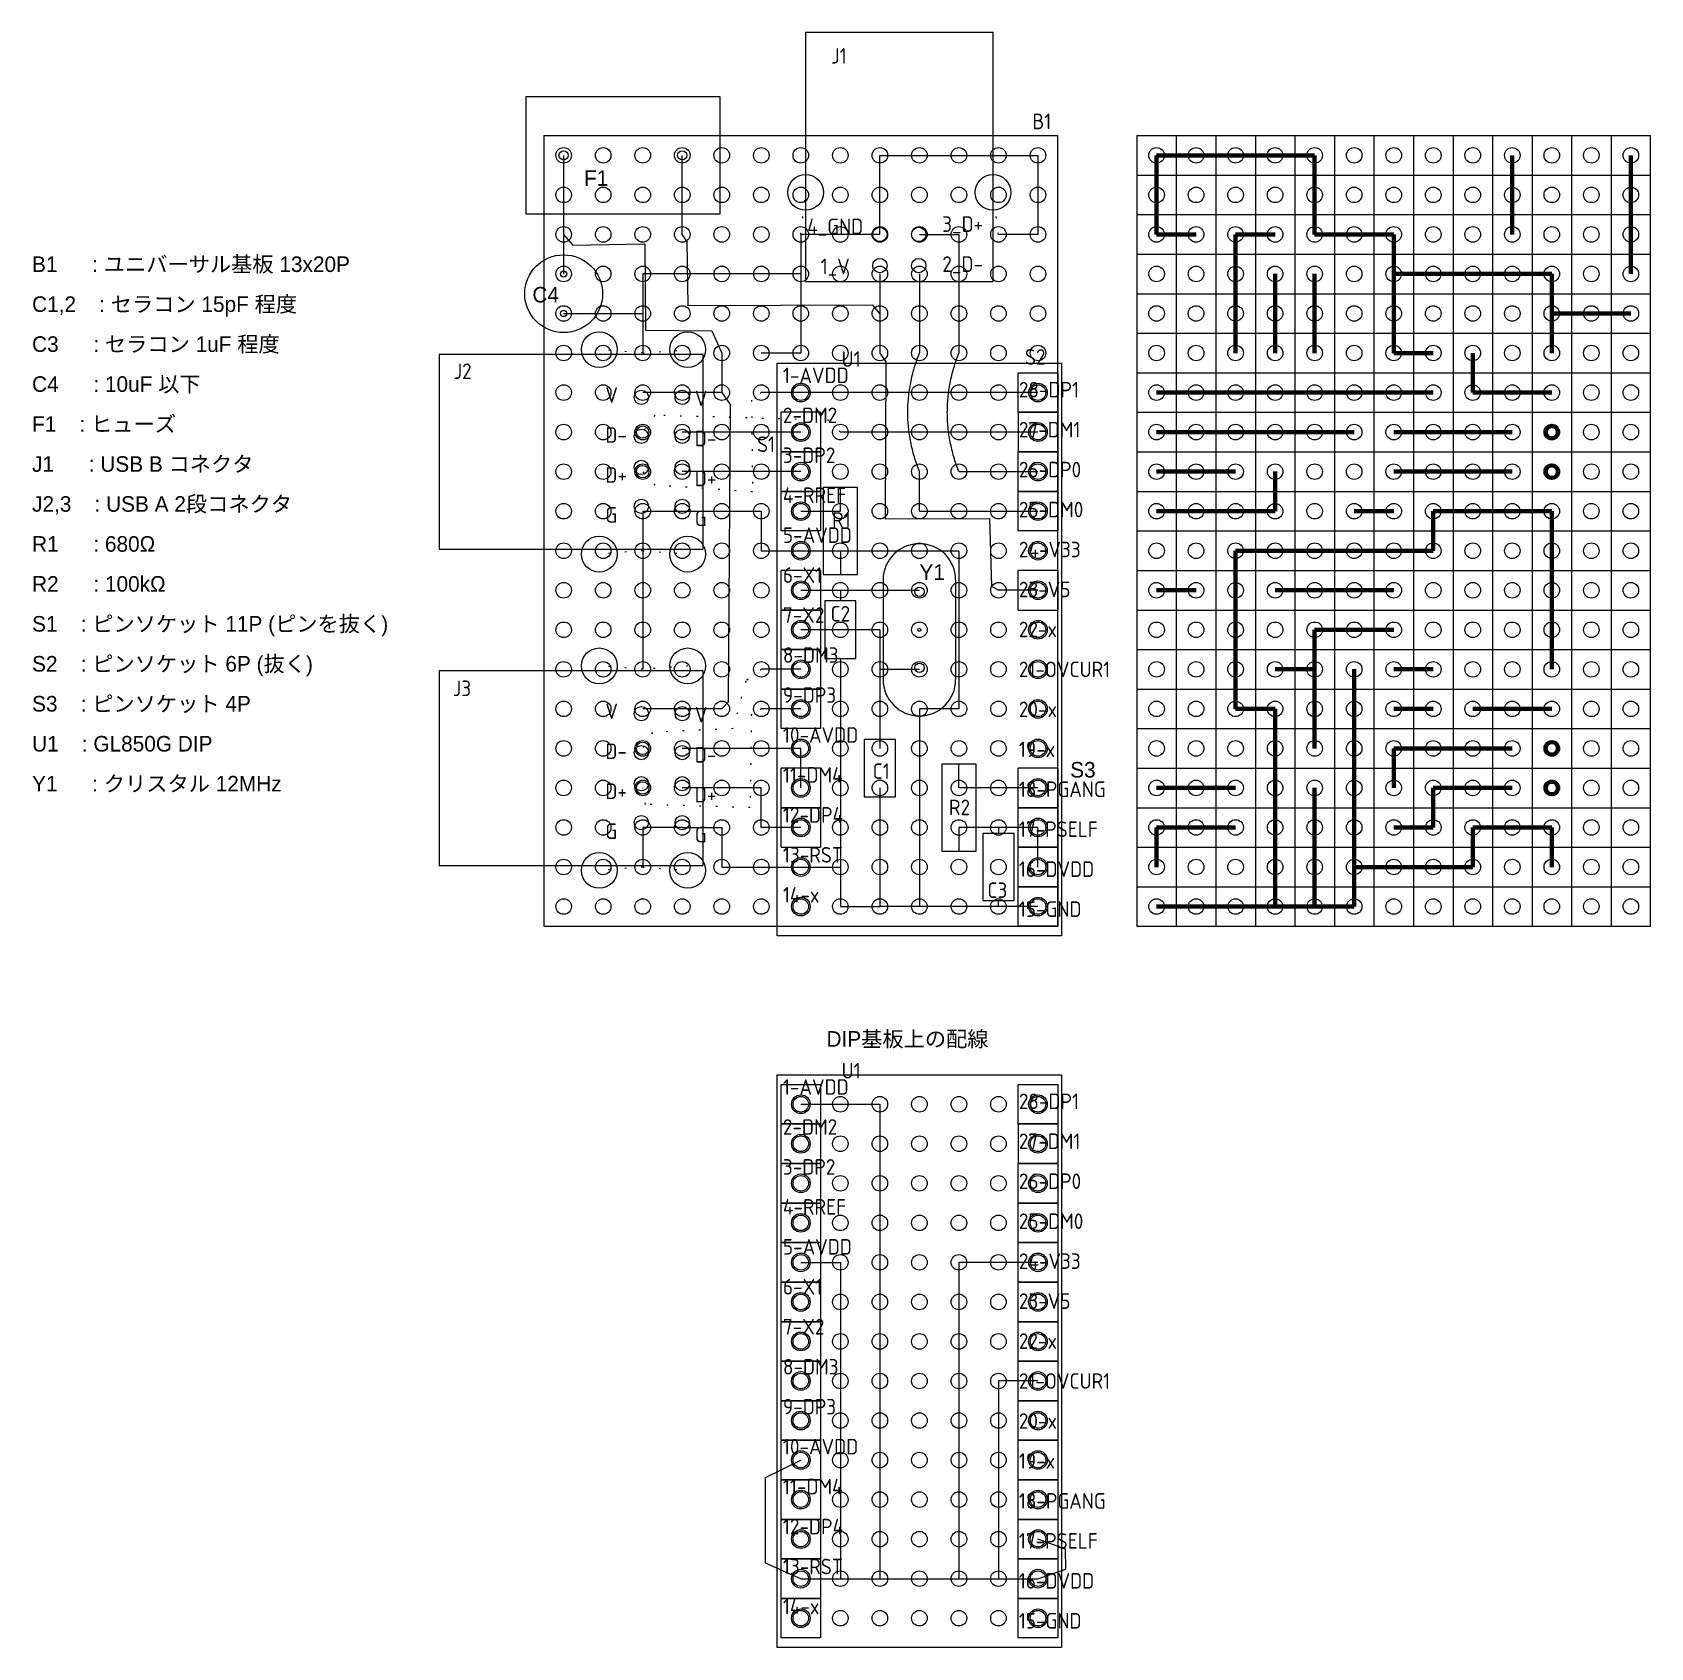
# Model space of a CAD drawing. Extents: x 13 to 117, y -7 to 97.
import ezdxf

# ---------------------------------------------------------------- set-up
doc = ezdxf.new("R2010")
doc.units = 0
doc.linetypes.add('DOTTINY', pattern=[0.9525, 0, -0.9525])
doc.layers.get('0').update_dxf_attribs({"linetype": 'CONTINUOUS', "lineweight": 9})
for name, color, linetype, lineweight in [('0_GND', 7, 'CONTINUOUS', 15), ('5V line', 1, 'CONTINUOUS', 15), ('condenser', 5, 'CONTINUOUS', 15)]:
    doc.layers.add(name, color=color, linetype=linetype, lineweight=lineweight)
for name, color, linetype, lineweight, true_color in [('0_wire', 92, 'CONTINUOUS', 15, 0x00d000), ('3.3V line', 40, 'CONTINUOUS', 15, 0xffaa00), ('crystal', 96, 'CONTINUOUS', 15, 0x008000), ('fuse', 96, 'CONTINUOUS', 15, 0x006c00), ('micon', 216, 'CONTINUOUS', 15, 0x800080), ('resister', 134, 'CONTINUOUS', 18, 0x00a8a8), ('socket_header', 56, 'CONTINUOUS', 15, 0x808000), ('terminal', 16, 'CONTINUOUS', 15, 0x800000), ('universal_board', 253, 'CONTINUOUS', 15, 0xa0a0a4)]:
    doc.layers.add(name, color=color, linetype=linetype, lineweight=lineweight, true_color=true_color)
doc.styles.add('azomix', font='azomix')
doc.styles.add('iso', font='iso')
doc.styles.add('kst32b', font='kst32b')
doc.styles.add('unicode', font='unicode')

msp = doc.modelspace()

# ---------------------------------------------------------------- linework, layer by layer
at = {"layer": '0_GND'}
for p, q in [((67.94, 84.26), (67.94, 89.34)), ((67.94, 89.34), (78.1, 89.34)), ((78.1, 89.34), (78.1, 84.26)), ((67.94, 84.26), (62.86, 84.26)), ((62.86, 84.26), (62.86, 81.72)), ((78.1, 84.26), (75.56, 84.26)), ((60.32, 81.72), (52.7, 81.72)), ((52.7, 81.72), (52.7, 76.64)), ((62.86, 81.72), (60.32, 81.72)), ((62.86, 81.72), (62.86, 76.64)), ((47.62, 79.18), (52.7, 79.18)), ((62.86, 76.64), (60.32, 76.64)), ((52.7, 66.48), (52.7, 63.94)), ((52.7, 66.48), (55.24, 66.48)), ((55.24, 66.48), (60.32, 66.48)), ((60.32, 66.48), (60.32, 63.94)), ((52.7, 63.94), (52.7, 56.32)), ((60.32, 63.94), (65.4, 63.94)), ((65.4, 63.94), (73.02, 63.94)), ((73.02, 63.94), (73.02, 53.78)), ((65.4, 56.32), (65.4, 43.62)), ((73.02, 53.78), (70.48, 53.78)), ((70.48, 53.78), (70.48, 41.08)), ((67.94, 48.7), (67.94, 41.08)), ((55.24, 46.16), (52.7, 46.16)), ((52.7, 46.16), (52.7, 43.62)), ((55.24, 46.16), (57.78, 46.16)), ((57.78, 46.16), (57.78, 43.62)), ((57.78, 43.62), (65.4, 43.62)), ((65.4, 43.62), (65.4, 41.08)), ((65.4, 41.08), (67.94, 41.08)), ((75.56, 41.08), (67.94, 41.08)), ((78.1, 41.08), (75.56, 41.08))]:
    msp.add_line(p, q, dxfattribs=at)
at = {"layer": '0_GND', "lineweight": 200}
for p, q in [((95.88, 89.34), (85.72, 89.34)), ((85.72, 89.34), (85.72, 84.26)), ((95.88, 84.26), (95.88, 89.34)), ((85.72, 84.26), (88.26, 84.26)), ((95.88, 84.26), (100.96, 84.26)), ((100.96, 84.26), (100.96, 81.72)), ((100.96, 81.72), (103.5, 81.72)), ((100.96, 81.72), (100.96, 76.64)), ((103.5, 81.72), (111.12, 81.72)), ((111.12, 81.72), (111.12, 76.64)), ((116.2, 79.18), (111.12, 79.18)), ((100.96, 76.64), (103.5, 76.64)), ((108.58, 66.48), (103.5, 66.48)), ((103.5, 66.48), (103.5, 63.94)), ((111.12, 66.48), (108.58, 66.48)), ((111.12, 66.48), (111.12, 63.94)), ((98.42, 63.94), (90.8, 63.94)), ((90.8, 63.94), (90.8, 53.78)), ((103.5, 63.94), (98.42, 63.94)), ((111.12, 63.94), (111.12, 56.32)), ((98.42, 56.32), (98.42, 43.62)), ((90.8, 53.78), (93.34, 53.78)), ((93.34, 53.78), (93.34, 41.08)), ((95.88, 46.16), (95.88, 41.08)), ((108.58, 46.16), (106.04, 46.16)), ((106.04, 46.16), (106.04, 43.62)), ((108.58, 46.16), (111.12, 46.16)), ((111.12, 46.16), (111.12, 43.62)), ((98.42, 43.62), (98.42, 41.08)), ((106.04, 43.62), (98.42, 43.62)), ((85.72, 41.08), (88.26, 41.08)), ((88.26, 41.08), (95.88, 41.08)), ((98.42, 41.08), (95.88, 41.08))]:
    msp.add_line(p, q, dxfattribs=at)
at = {"layer": '0_GND', "linetype": 'CONTINUOUS', "lineweight": 200}
msp.add_line((95.88, 48.7), (95.88, 46.16), dxfattribs=at)
at = {"layer": '0_wire'}
for p, q in [((70.48, 84.26), (73.02, 84.26)), ((73.02, 84.26), (73.02, 76.64)), ((70.48, 81.72), (70.48, 76.64)), ((67.94, 74.1), (60.32, 74.1)), ((78.1, 74.1), (67.94, 74.1)), ((62.86, 71.56), (55.24, 71.56)), ((78.1, 71.56), (65.4, 71.56)), ((62.86, 69.02), (55.24, 69.02)), ((70.48, 66.48), (70.48, 69.02)), ((73.02, 69.02), (78.1, 69.02)), ((62.86, 66.48), (65.4, 66.48)), ((70.48, 66.48), (78.1, 66.48)), ((62.86, 61.4), (67.94, 61.4)), ((67.94, 61.4), (70.48, 61.4)), ((67.94, 58.86), (62.86, 58.86)), ((67.94, 58.86), (67.94, 56.32)), ((62.86, 56.32), (60.32, 56.32)), ((67.94, 56.32), (70.48, 56.32)), ((67.94, 56.32), (67.94, 51.24)), ((62.86, 53.78), (60.32, 53.78)), ((62.86, 51.24), (55.24, 51.24)), ((62.86, 48.7), (62.86, 51.24)), ((60.32, 48.7), (55.24, 48.7)), ((60.32, 46.16), (60.32, 48.7)), ((78.1, 48.7), (73.02, 48.7)), ((62.86, 46.16), (60.32, 46.16))]:
    msp.add_line(p, q, dxfattribs=at)
at = {"layer": '0_wire', "lineweight": 200}
for p, q in [((93.34, 84.26), (90.8, 84.26)), ((90.8, 84.26), (90.8, 76.64)), ((93.34, 81.72), (93.34, 76.64)), ((85.72, 74.1), (95.88, 74.1)), ((95.88, 74.1), (103.5, 74.1)), ((85.72, 71.56), (98.42, 71.56)), ((100.96, 71.56), (108.58, 71.56)), ((90.8, 69.02), (85.72, 69.02)), ((93.34, 66.48), (93.34, 69.02)), ((100.96, 69.02), (108.58, 69.02)), ((93.34, 66.48), (85.72, 66.48)), ((100.96, 66.48), (98.42, 66.48)), ((95.88, 61.4), (93.34, 61.4)), ((100.96, 61.4), (95.88, 61.4)), ((95.88, 58.86), (95.88, 56.32)), ((95.88, 58.86), (100.96, 58.86)), ((95.88, 56.32), (93.34, 56.32)), ((95.88, 56.32), (95.88, 51.24)), ((100.96, 56.32), (103.5, 56.32)), ((100.96, 53.78), (103.5, 53.78)), ((100.96, 48.7), (100.96, 51.24)), ((100.96, 51.24), (108.58, 51.24)), ((85.72, 48.7), (90.8, 48.7)), ((103.5, 46.16), (103.5, 48.7)), ((103.5, 48.7), (108.58, 48.7)), ((100.96, 46.16), (103.5, 46.16))]:
    msp.add_line(p, q, dxfattribs=at)
at = {"layer": '0_wire'}
for centre in [(52.7, 71.56), (52.7, 69.02), (52.7, 51.24), (52.7, 48.7)]:
    msp.add_circle(centre, 0.4, dxfattribs=at)
at = {"layer": '0_wire', "lineweight": 200}
for centre in [(111.12, 71.56), (111.12, 69.02), (111.12, 51.24), (111.12, 48.7)]:
    msp.add_circle(centre, 0.4, dxfattribs=at)
at = {"layer": '3.3V line'}
for p, q in [((78.1, 46.16), (73.02, 46.16)), ((78.1, 43.62), (78.1, 46.16)), ((62.86, -2.1), (78.1, -2.1))]:
    msp.add_line(p, q, dxfattribs=at)
at = {"layer": '3.3V line', "lineweight": 200}
for p, q in [((85.72, 43.62), (85.72, 46.16)), ((85.72, 46.16), (90.8, 46.16))]:
    msp.add_line(p, q, dxfattribs=at)
at = {"layer": '5V line'}
for p, q in [((47.62, 89.34), (47.62, 84.26)), ((55.24, 84.26), (55.24, 89.34)), ((47.62, 84.26), (47.62, 81.72)), ((67.94, 81.72), (67.94, 79.18)), ((67.94, 79.18), (67.94, 76.64)), ((57.78, 76.64), (57.78, 74.1)), ((55.24, 74.1), (52.7, 74.1)), ((57.78, 74.1), (55.24, 74.1)), ((78.1, 61.4), (75.56, 61.4)), ((57.78, 53.78), (52.7, 53.78))]:
    msp.add_line(p, q, dxfattribs=at)
at = {"layer": '5V line', "lineweight": 200}
for p, q in [((108.58, 84.26), (108.58, 89.34)), ((116.2, 89.34), (116.2, 84.26)), ((116.2, 84.26), (116.2, 81.72)), ((95.88, 81.72), (95.88, 79.18)), ((95.88, 79.18), (95.88, 76.64)), ((106.04, 76.64), (106.04, 74.1)), ((106.04, 74.1), (108.58, 74.1)), ((108.58, 74.1), (111.12, 74.1)), ((85.72, 61.4), (88.26, 61.4)), ((106.04, 53.78), (111.12, 53.78))]:
    msp.add_line(p, q, dxfattribs=at)
at = {"layer": 'condenser'}
for p, q in [((65.4, 61.4), (65.4, 60.71)), ((64.4, 60.71), (64.4, 57.01)), ((66.4, 60.71), (64.4, 60.71)), ((66.4, 57.01), (66.4, 60.71)), ((64.4, 57.01), (66.4, 57.01)), ((65.4, 57.01), (65.4, 56.32)), ((66.94, 51.82), (66.94, 48.12)), ((68.94, 51.82), (66.94, 51.82)), ((67.94, 51.82), (67.94, 51.24)), ((68.94, 48.12), (68.94, 51.82)), ((66.94, 48.12), (68.94, 48.12)), ((67.94, 48.7), (67.94, 48.12)), ((74.56, 45.77), (74.56, 41.47)), ((76.56, 45.77), (74.56, 45.77)), ((75.56, 46.16), (75.56, 45.77)), ((76.56, 41.47), (76.56, 45.77)), ((74.56, 41.47), (76.56, 41.47)), ((75.56, 41.08), (75.56, 41.47))]:
    msp.add_line(p, q, dxfattribs=at)
for centre, radius in [((47.62, 80.45), 2.5), ((47.62, 81.72), 0.2), ((47.62, 79.18), 0.2)]:
    msp.add_circle(centre, radius, dxfattribs=at)
at = {"layer": 'crystal'}
for p, q in [((68.15, 62.06), (68.15, 55.66)), ((72.8, 62.06), (72.8, 55.66))]:
    msp.add_line(p, q, dxfattribs=at)
for centre, radius in [((70.48, 61.3), 0.3), ((70.48, 58.86), 0.1), ((70.48, 56.42), 0.3)]:
    msp.add_circle(centre, radius, dxfattribs=at)
for centre, start, end in [((70.48, 62.06), 360, 180), ((70.48, 55.66), 180, 360)]:
    msp.add_arc(centre, 2.33, start, end, dxfattribs=at)
at = {"layer": 'fuse'}
for p, q in [((57.68, 93.09), (45.18, 93.09)), ((45.18, 93.09), (45.18, 85.59)), ((57.68, 85.59), (57.68, 93.09)), ((45.18, 85.59), (57.68, 85.59))]:
    msp.add_line(p, q, dxfattribs=at)
for centre in [(47.62, 89.34), (55.24, 89.34)]:
    msp.add_circle(centre, 0.3, dxfattribs=at)
at = {"layer": 'micon'}
for p, q in [((61.35, 39.19), (61.35, 75.99)), ((61.35, 75.99), (79.61, 75.99)), ((79.61, 75.99), (79.61, 39.19)), ((79.61, 39.19), (61.35, 39.19)), ((61.35, -6.53), (61.35, 30.27)), ((61.35, 30.27), (79.61, 30.27)), ((79.61, 30.27), (79.61, -6.53)), ((79.61, -6.53), (61.35, -6.53))]:
    msp.add_line(p, q, dxfattribs=at)
for centre in [(62.86, 74.1), (78.1, 74.1), (62.86, 71.56), (78.1, 71.56), (62.86, 69.02), (78.1, 69.02), (62.86, 66.48), (78.1, 66.48), (62.86, 63.94), (78.1, 63.94), (62.86, 61.4), (78.1, 61.4), (62.86, 58.86), (78.1, 58.86), (62.86, 56.32), (78.1, 56.32), (62.86, 53.78), (78.1, 53.78), (62.86, 51.24), (78.1, 51.24), (62.86, 48.7), (78.1, 48.7), (62.86, 46.16), (78.1, 46.16), (62.86, 43.62), (78.1, 43.62), (62.86, 41.08), (78.1, 41.08), (62.86, 28.38), (78.1, 28.38), (62.86, 25.84), (78.1, 25.84), (62.86, 23.3), (78.1, 23.3), (62.86, 20.76), (78.1, 20.76), (62.86, 18.22), (78.1, 18.22), (62.86, 15.68), (78.1, 15.68), (62.86, 13.14), (78.1, 13.14), (62.86, 10.6), (78.1, 10.6), (62.86, 8.06), (78.1, 8.06), (62.86, 5.52), (78.1, 5.52), (62.86, 2.98), (78.1, 2.98), (62.86, 0.44), (78.1, 0.44), (62.86, -2.1), (78.1, -2.1), (62.86, -4.64), (78.1, -4.64)]:
    msp.add_circle(centre, 0.6, dxfattribs=at)
at = {"layer": 'resister', "linetype": 'DOTTINY', "lineweight": 18}
for p, q in [((62.86, 84.26), (63.17, 86.96)), ((75.56, 84.26), (75.21, 86.96)), ((52.7, 76.64), (49.91, 76.86)), ((52.7, 76.64), (55.59, 76.86)), ((52.7, 63.94), (49.91, 63.72)), ((52.7, 63.94), (55.59, 63.72)), ((52.7, 56.32), (49.91, 56.54)), ((55.59, 56.54), (52.7, 56.32)), ((52.7, 43.62), (49.91, 43.4)), ((52.7, 43.62), (55.59, 43.4))]:
    msp.add_line(p, q, dxfattribs=at)
at = {"layer": 'resister'}
for p, q in [((64.3, 68.01), (64.3, 62.41)), ((66.5, 68.01), (64.3, 68.01)), ((65.4, 66.48), (65.4, 68.01)), ((66.5, 62.41), (66.5, 68.01)), ((65.4, 63.94), (65.4, 62.41)), ((64.3, 62.41), (66.5, 62.41)), ((71.92, 50.23), (71.92, 44.63)), ((74.12, 50.23), (71.92, 50.23)), ((73.02, 48.7), (73.02, 50.23)), ((74.12, 44.63), (74.12, 50.23)), ((73.02, 46.16), (73.02, 44.63)), ((71.92, 44.63), (74.12, 44.63)), ((62.86, 28.38), (67.94, 28.38)), ((67.94, 28.38), (67.94, -2.1)), ((62.86, 18.22), (65.4, 18.22)), ((65.4, 18.22), (65.4, -2.1)), ((78.1, 18.22), (73.02, 18.22)), ((73.02, 18.22), (73.02, -2.1)), ((78.1, 10.6), (75.56, 10.6)), ((75.56, 10.6), (75.56, -2.1))]:
    msp.add_line(p, q, dxfattribs=at)
for points in [[(47.62, 84.26), (48.21, 83.56), (52.84, 83.65), (52.88, 78.11), (57.14, 78.07), (57.78, 76.64)], [(67.94, 79.18), (67.48, 79.72), (55.62, 79.67), (55.56, 83.81), (55.24, 84.26)], [(67.94, 76.64), (68.32, 76.08), (68.29, 65.98), (74.98, 66.02), (75.12, 61.66), (75.56, 61.4)], [(57.78, 74.1), (58.31, 73.33), (58.19, 54.2), (57.78, 53.78)], [(62.86, -2.1), (60.58, -1.1), (60.58, 4.4), (62.86, 5.52)], [(78.1, -2.1), (79.9, -1.49), (79.87, -0.21), (78.1, 0.44)]]:
    msp.add_lwpolyline(points, dxfattribs=at)
at = {"layer": 'resister', "linetype": 'DOTTINY'}
for points in [[(60.32, 74.1), (59.7, 73.62), (59.75, 67.72), (53.51, 68.16), (52.7, 69.02)], [(65.4, 71.56), (64.67, 72.32), (53.48, 72.64), (52.7, 71.56)], [(60.32, 56.32), (59.32, 55.57), (58.51, 52.51), (53.32, 52.27), (52.7, 51.24)], [(60.32, 53.78), (59.68, 53.44), (59.6, 47.44), (52.87, 47.64), (52.7, 48.7)]]:
    msp.add_lwpolyline(points, dxfattribs=at)
at = {"layer": 'resister'}
for points in [[(70.48, 69.02), (68.99, 72.82), (70.48, 76.64)], [(73.02, 69.02), (71.53, 72.82), (73.02, 76.64)]]:
    msp.add_open_spline(points, degree=2, dxfattribs=at)
at = {"layer": 'socket_header'}
for p, q in [((76.83, 72.83), (76.83, 75.37)), ((76.83, 75.37), (79.37, 75.37)), ((79.37, 75.37), (79.37, 72.83)), ((64.13, 72.83), (61.59, 72.83)), ((61.59, 70.29), (61.59, 72.83)), ((64.13, 72.83), (64.13, 70.29)), ((79.37, 72.83), (76.83, 72.83)), ((76.83, 72.83), (79.37, 72.83)), ((76.83, 72.83), (76.83, 70.29)), ((79.37, 72.83), (79.37, 70.29)), ((64.13, 70.29), (61.59, 70.29)), ((61.59, 70.29), (64.13, 70.29)), ((61.59, 67.75), (61.59, 70.29)), ((64.13, 70.29), (64.13, 67.75)), ((79.37, 70.29), (76.83, 70.29)), ((76.83, 70.29), (79.37, 70.29)), ((76.83, 67.75), (76.83, 70.29)), ((79.37, 70.29), (79.37, 67.75)), ((64.13, 67.75), (61.59, 67.75)), ((61.59, 67.75), (64.13, 67.75)), ((61.59, 65.21), (61.59, 67.75)), ((64.13, 67.75), (64.13, 65.21)), ((79.37, 67.75), (76.83, 67.75)), ((76.83, 67.75), (79.37, 67.75)), ((76.83, 65.21), (76.83, 67.75)), ((79.37, 67.75), (79.37, 65.21)), ((64.13, 65.21), (61.59, 65.21)), ((79.37, 65.21), (76.83, 65.21)), ((64.13, 62.67), (61.59, 62.67)), ((61.59, 60.13), (61.59, 62.67)), ((64.13, 62.67), (64.13, 60.13)), ((79.37, 62.67), (76.83, 62.67)), ((76.83, 60.13), (76.83, 62.67)), ((79.37, 62.67), (79.37, 60.13)), ((64.13, 60.13), (61.59, 60.13)), ((61.59, 60.13), (64.13, 60.13)), ((61.59, 57.59), (61.59, 60.13)), ((64.13, 60.13), (64.13, 57.59)), ((76.83, 60.13), (79.37, 60.13)), ((64.13, 57.59), (61.59, 57.59)), ((61.59, 57.59), (64.13, 57.59)), ((61.59, 55.05), (61.59, 57.59)), ((64.13, 57.59), (64.13, 55.05)), ((64.13, 55.05), (61.59, 55.05)), ((61.59, 55.05), (64.13, 55.05)), ((61.59, 52.51), (61.59, 55.05)), ((64.13, 55.05), (64.13, 52.51)), ((64.13, 52.51), (61.59, 52.51)), ((64.13, 49.97), (61.59, 49.97)), ((61.59, 47.43), (61.59, 49.97)), ((64.13, 49.97), (64.13, 47.43)), ((79.37, 49.97), (76.83, 49.97)), ((76.83, 47.43), (76.83, 49.97)), ((79.37, 49.97), (79.37, 47.43)), ((64.13, 47.43), (61.59, 47.43)), ((61.59, 47.43), (64.13, 47.43)), ((61.59, 44.89), (61.59, 47.43)), ((64.13, 47.43), (64.13, 44.89)), ((79.37, 47.43), (76.83, 47.43)), ((76.83, 47.43), (79.37, 47.43)), ((76.83, 44.89), (76.83, 47.43)), ((79.37, 47.43), (79.37, 44.89)), ((61.59, 44.89), (64.13, 44.89)), ((79.37, 44.89), (76.83, 44.89)), ((76.83, 44.89), (79.37, 44.89)), ((76.83, 42.35), (76.83, 44.89)), ((79.37, 44.89), (79.37, 42.35)), ((79.37, 42.35), (76.83, 42.35)), ((76.83, 42.35), (79.37, 42.35)), ((76.83, 39.81), (76.83, 42.35)), ((79.37, 42.35), (79.37, 39.81)), ((79.37, 39.81), (76.83, 39.81)), ((61.59, 29.65), (64.13, 29.65)), ((61.59, 27.11), (61.59, 29.65)), ((64.13, 29.65), (64.13, 27.11)), ((76.83, 27.11), (76.83, 29.65)), ((76.83, 29.65), (79.37, 29.65)), ((79.37, 29.65), (79.37, 27.11)), ((64.13, 27.11), (61.59, 27.11)), ((61.59, 27.11), (64.13, 27.11)), ((61.59, 24.57), (61.59, 27.11)), ((64.13, 27.11), (64.13, 24.57)), ((79.37, 27.11), (76.83, 27.11)), ((76.83, 27.11), (79.37, 27.11)), ((76.83, 27.11), (76.83, 24.57)), ((79.37, 27.11), (79.37, 24.57)), ((64.13, 24.57), (61.59, 24.57)), ((61.59, 24.57), (64.13, 24.57)), ((61.59, 22.03), (61.59, 24.57)), ((64.13, 24.57), (64.13, 22.03)), ((79.37, 24.57), (76.83, 24.57)), ((76.83, 24.57), (79.37, 24.57)), ((76.83, 22.03), (76.83, 24.57)), ((79.37, 24.57), (79.37, 22.03)), ((64.13, 22.03), (61.59, 22.03)), ((61.59, 22.03), (64.13, 22.03)), ((61.59, 19.49), (61.59, 22.03)), ((64.13, 22.03), (64.13, 19.49)), ((79.37, 22.03), (76.83, 22.03)), ((76.83, 22.03), (79.37, 22.03)), ((76.83, 19.49), (76.83, 22.03)), ((79.37, 22.03), (79.37, 19.49)), ((64.13, 19.49), (61.59, 19.49)), ((61.59, 19.49), (64.13, 19.49)), ((61.59, 16.95), (61.59, 19.49)), ((64.13, 19.49), (64.13, 16.95)), ((79.37, 19.49), (76.83, 19.49)), ((76.83, 19.49), (79.37, 19.49)), ((76.83, 16.95), (76.83, 19.49)), ((79.37, 19.49), (79.37, 16.95)), ((64.13, 16.95), (61.59, 16.95)), ((61.59, 16.95), (64.13, 16.95)), ((61.59, 14.41), (61.59, 16.95)), ((64.13, 16.95), (64.13, 14.41)), ((79.37, 16.95), (76.83, 16.95)), ((76.83, 16.95), (79.37, 16.95)), ((76.83, 14.41), (76.83, 16.95)), ((79.37, 16.95), (79.37, 14.41)), ((64.13, 14.41), (61.59, 14.41)), ((61.59, 14.41), (64.13, 14.41)), ((61.59, 11.87), (61.59, 14.41)), ((64.13, 14.41), (64.13, 11.87)), ((79.37, 14.41), (76.83, 14.41)), ((76.83, 14.41), (79.37, 14.41)), ((76.83, 11.87), (76.83, 14.41)), ((79.37, 14.41), (79.37, 11.87)), ((64.13, 11.87), (61.59, 11.87)), ((61.59, 11.87), (64.13, 11.87)), ((61.59, 9.33), (61.59, 11.87)), ((64.13, 11.87), (64.13, 9.33)), ((79.37, 11.87), (76.83, 11.87)), ((76.83, 11.87), (79.37, 11.87)), ((76.83, 9.33), (76.83, 11.87)), ((79.37, 11.87), (79.37, 9.33)), ((64.13, 9.33), (61.59, 9.33)), ((61.59, 9.33), (64.13, 9.33)), ((61.59, 6.79), (61.59, 9.33)), ((64.13, 9.33), (64.13, 6.79)), ((79.37, 9.33), (76.83, 9.33)), ((76.83, 9.33), (79.37, 9.33)), ((76.83, 6.79), (76.83, 9.33)), ((79.37, 9.33), (79.37, 6.79)), ((64.13, 6.79), (61.59, 6.79)), ((61.59, 6.79), (64.13, 6.79)), ((61.59, 4.25), (61.59, 6.79)), ((64.13, 6.79), (64.13, 4.25)), ((79.37, 6.79), (76.83, 6.79)), ((76.83, 6.79), (79.37, 6.79)), ((76.83, 4.25), (76.83, 6.79)), ((79.37, 6.79), (79.37, 4.25)), ((64.13, 4.25), (61.59, 4.25)), ((61.59, 4.25), (64.13, 4.25)), ((61.59, 1.71), (61.59, 4.25)), ((64.13, 4.25), (64.13, 1.71)), ((79.37, 4.25), (76.83, 4.25)), ((76.83, 4.25), (79.37, 4.25)), ((76.83, 1.71), (76.83, 4.25)), ((79.37, 4.25), (79.37, 1.71)), ((64.13, 1.71), (61.59, 1.71)), ((61.59, 1.71), (64.13, 1.71)), ((61.59, -0.83), (61.59, 1.71)), ((64.13, 1.71), (64.13, -0.83)), ((79.37, 1.71), (76.83, 1.71)), ((76.83, 1.71), (79.37, 1.71)), ((76.83, -0.83), (76.83, 1.71)), ((79.37, 1.71), (79.37, -0.83)), ((64.13, -0.83), (61.59, -0.83)), ((61.59, -0.83), (64.13, -0.83)), ((61.59, -3.37), (61.59, -0.83)), ((64.13, -0.83), (64.13, -3.37)), ((79.37, -0.83), (76.83, -0.83)), ((76.83, -0.83), (79.37, -0.83)), ((76.83, -3.37), (76.83, -0.83)), ((79.37, -0.83), (79.37, -3.37)), ((64.13, -3.37), (61.59, -3.37)), ((61.59, -3.37), (64.13, -3.37)), ((61.59, -5.91), (61.59, -3.37)), ((64.13, -3.37), (64.13, -5.91)), ((79.37, -3.37), (76.83, -3.37)), ((76.83, -3.37), (79.37, -3.37)), ((76.83, -5.91), (76.83, -3.37)), ((79.37, -3.37), (79.37, -5.91)), ((64.13, -5.91), (61.59, -5.91)), ((79.37, -5.91), (76.83, -5.91))]:
    msp.add_line(p, q, dxfattribs=at)
at = {"layer": 'terminal'}
for p, q in [((63.17, 97.24), (63.17, 81.24)), ((75.21, 97.24), (63.17, 97.24)), ((75.21, 81.24), (75.21, 97.24)), ((63.17, 81.24), (75.21, 81.24)), ((56.59, 76.54), (39.63, 76.54)), ((39.63, 76.54), (39.63, 64.04)), ((56.59, 64.04), (56.59, 76.54)), ((39.63, 64.04), (56.59, 64.04)), ((56.59, 56.22), (39.63, 56.22)), ((39.63, 56.22), (39.63, 43.72)), ((56.59, 43.72), (56.59, 56.22)), ((39.63, 43.72), (56.59, 43.72))]:
    msp.add_line(p, q, dxfattribs=at)
for centre, radius in [((63.17, 86.96), 1.15), ((75.21, 86.96), 1.15), ((67.94, 84.26), 0.46), ((70.44, 84.26), 0.46), ((67.94, 82.26), 0.46), ((70.44, 82.26), 0.46), ((49.91, 76.86), 1.15), ((55.59, 76.86), 1.15), ((52.61, 73.79), 0.46), ((55.24, 73.79), 0.46), ((52.61, 71.29), 0.46), ((55.24, 71.29), 0.46), ((52.61, 69.29), 0.46), ((55.24, 69.29), 0.46), ((52.61, 66.79), 0.46), ((55.24, 66.79), 0.46), ((49.91, 63.72), 1.15), ((55.59, 63.72), 1.15), ((49.91, 56.54), 1.15), ((55.59, 56.54), 1.15), ((52.61, 53.47), 0.46), ((55.24, 53.47), 0.46), ((52.61, 50.97), 0.46), ((55.24, 50.97), 0.46), ((52.61, 48.97), 0.46), ((55.24, 48.97), 0.46), ((52.61, 46.47), 0.46), ((55.24, 46.47), 0.46), ((49.91, 43.4), 1.15), ((55.59, 43.4), 1.15)]:
    msp.add_circle(centre, radius, dxfattribs=at)
at = {"layer": 'universal_board'}
for p, q in [((46.35, 90.61), (79.37, 90.61)), ((46.35, 90.61), (46.35, 39.81)), ((79.37, 39.81), (79.37, 90.61)), ((84.45, 90.61), (117.47, 90.61)), ((84.45, 90.61), (84.45, 39.81)), ((86.99, 90.61), (86.99, 39.81)), ((89.53, 90.61), (89.53, 39.81)), ((92.07, 90.61), (92.07, 39.81)), ((94.61, 90.61), (94.61, 39.81)), ((97.15, 90.61), (97.15, 39.81)), ((99.69, 90.61), (99.69, 39.81)), ((102.23, 90.61), (102.23, 39.81)), ((104.77, 90.61), (104.77, 39.81)), ((107.31, 90.61), (107.31, 39.81)), ((109.85, 90.61), (109.85, 39.81)), ((112.39, 90.61), (112.39, 39.81)), ((114.93, 90.61), (114.93, 39.81)), ((117.47, 39.81), (117.47, 90.61)), ((84.45, 88.07), (117.47, 88.07)), ((84.45, 85.53), (117.47, 85.53)), ((84.45, 82.99), (117.47, 82.99)), ((84.45, 80.45), (117.47, 80.45)), ((84.45, 77.91), (117.47, 77.91)), ((84.45, 75.37), (117.47, 75.37)), ((84.45, 72.83), (117.47, 72.83)), ((84.45, 70.29), (117.47, 70.29)), ((84.45, 67.75), (117.47, 67.75)), ((84.45, 65.21), (117.47, 65.21)), ((84.45, 62.67), (117.47, 62.67)), ((84.45, 60.13), (117.47, 60.13)), ((84.45, 57.59), (117.47, 57.59)), ((84.45, 55.05), (117.47, 55.05)), ((84.45, 52.51), (117.47, 52.51)), ((84.45, 49.97), (117.47, 49.97)), ((84.45, 47.43), (117.47, 47.43)), ((84.45, 44.89), (117.47, 44.89)), ((84.45, 42.35), (117.47, 42.35)), ((46.35, 39.81), (79.37, 39.81)), ((84.45, 39.81), (117.47, 39.81))]:
    msp.add_line(p, q, dxfattribs=at)
for centre in [(47.62, 89.34), (50.16, 89.34), (52.7, 89.34), (55.24, 89.34), (57.78, 89.34), (60.32, 89.34), (62.86, 89.34), (65.4, 89.34), (67.94, 89.34), (70.48, 89.34), (73.02, 89.34), (75.56, 89.34), (78.1, 89.34), (85.72, 89.34), (88.26, 89.34), (90.8, 89.34), (93.34, 89.34), (95.88, 89.34), (98.42, 89.34), (100.96, 89.34), (103.5, 89.34), (106.04, 89.34), (108.58, 89.34), (111.12, 89.34), (113.66, 89.34), (116.2, 89.34), (47.62, 86.8), (50.16, 86.8), (52.7, 86.8), (55.24, 86.8), (57.78, 86.8), (60.32, 86.8), (62.86, 86.8), (65.4, 86.8), (67.94, 86.8), (70.48, 86.8), (73.02, 86.8), (75.56, 86.8), (78.1, 86.8), (85.72, 86.8), (88.26, 86.8), (90.8, 86.8), (93.34, 86.8), (95.88, 86.8), (98.42, 86.8), (100.96, 86.8), (103.5, 86.8), (106.04, 86.8), (108.58, 86.8), (111.12, 86.8), (113.66, 86.8), (116.2, 86.8), (47.62, 84.26), (50.16, 84.26), (52.7, 84.26), (55.24, 84.26), (57.78, 84.26), (60.32, 84.26), (62.86, 84.26), (65.4, 84.26), (67.94, 84.26), (70.48, 84.26), (73.02, 84.26), (75.56, 84.26), (78.1, 84.26), (85.72, 84.26), (88.26, 84.26), (90.8, 84.26), (93.34, 84.26), (95.88, 84.26), (98.42, 84.26), (100.96, 84.26), (103.5, 84.26), (106.04, 84.26), (108.58, 84.26), (111.12, 84.26), (113.66, 84.26), (116.2, 84.26), (47.62, 81.72), (50.16, 81.72), (52.7, 81.72), (55.24, 81.72), (57.78, 81.72), (60.32, 81.72), (62.86, 81.72), (65.4, 81.72), (67.94, 81.72), (70.48, 81.72), (73.02, 81.72), (75.56, 81.72), (78.1, 81.72), (85.72, 81.72), (88.26, 81.72), (90.8, 81.72), (93.34, 81.72), (95.88, 81.72), (98.42, 81.72), (100.96, 81.72), (103.5, 81.72), (106.04, 81.72), (108.58, 81.72), (111.12, 81.72), (113.66, 81.72), (116.2, 81.72), (47.62, 79.18), (50.16, 79.18), (52.7, 79.18), (55.24, 79.18), (57.78, 79.18), (60.32, 79.18), (62.86, 79.18), (65.4, 79.18), (67.94, 79.18), (70.48, 79.18), (73.02, 79.18), (75.56, 79.18), (78.1, 79.18), (85.72, 79.18), (88.26, 79.18), (90.8, 79.18), (93.34, 79.18), (95.88, 79.18), (98.42, 79.18), (100.96, 79.18), (103.5, 79.18), (106.04, 79.18), (108.58, 79.18), (111.12, 79.18), (113.66, 79.18), (116.2, 79.18), (47.62, 76.64), (50.16, 76.64), (52.7, 76.64), (55.24, 76.64), (57.78, 76.64), (60.32, 76.64), (62.86, 76.64), (65.4, 76.64), (67.94, 76.64), (70.48, 76.64), (73.02, 76.64), (75.56, 76.64), (78.1, 76.64), (85.72, 76.64), (88.26, 76.64), (90.8, 76.64), (93.34, 76.64), (95.88, 76.64), (98.42, 76.64), (100.96, 76.64), (103.5, 76.64), (106.04, 76.64), (108.58, 76.64), (111.12, 76.64), (113.66, 76.64), (116.2, 76.64), (47.62, 74.1), (50.16, 74.1), (52.7, 74.1), (55.24, 74.1), (57.78, 74.1), (60.32, 74.1), (62.86, 74.1), (65.4, 74.1), (67.94, 74.1), (70.48, 74.1), (73.02, 74.1), (75.56, 74.1), (78.1, 74.1), (85.72, 74.1), (88.26, 74.1), (90.8, 74.1), (93.34, 74.1), (95.88, 74.1), (98.42, 74.1), (100.96, 74.1), (103.5, 74.1), (106.04, 74.1), (108.58, 74.1), (111.12, 74.1), (113.66, 74.1), (116.2, 74.1), (47.62, 71.56), (50.16, 71.56), (52.7, 71.56), (55.24, 71.56), (57.78, 71.56), (60.32, 71.56), (62.86, 71.56), (62.86, 71.56), (65.4, 71.56), (67.94, 71.56), (70.48, 71.56), (73.02, 71.56), (75.56, 71.56), (78.1, 71.56), (85.72, 71.56), (88.26, 71.56), (90.8, 71.56), (93.34, 71.56), (95.88, 71.56), (98.42, 71.56), (100.96, 71.56), (100.96, 71.56), (103.5, 71.56), (106.04, 71.56), (108.58, 71.56), (111.12, 71.56), (113.66, 71.56), (116.2, 71.56), (47.62, 69.02), (47.62, 69.02), (50.16, 69.02), (52.7, 69.02), (55.24, 69.02), (57.78, 69.02), (60.32, 69.02), (62.86, 69.02), (62.86, 69.02), (65.4, 69.02), (67.94, 69.02), (70.48, 69.02), (73.02, 69.02), (75.56, 69.02), (78.1, 69.02), (85.72, 69.02), (85.72, 69.02), (88.26, 69.02), (90.8, 69.02), (93.34, 69.02), (95.88, 69.02), (98.42, 69.02), (100.96, 69.02), (100.96, 69.02), (103.5, 69.02), (106.04, 69.02), (108.58, 69.02), (111.12, 69.02), (113.66, 69.02), (116.2, 69.02), (47.62, 66.48), (47.62, 66.48), (50.16, 66.48), (52.7, 66.48), (55.24, 66.48), (57.78, 66.48), (60.32, 66.48), (62.86, 66.48), (62.86, 66.48), (65.4, 66.48), (67.94, 66.48), (70.48, 66.48), (73.02, 66.48), (75.56, 66.48), (78.1, 66.48), (85.72, 66.48), (85.72, 66.48), (88.26, 66.48), (90.8, 66.48), (93.34, 66.48), (95.88, 66.48), (98.42, 66.48), (100.96, 66.48), (100.96, 66.48), (103.5, 66.48), (106.04, 66.48), (108.58, 66.48), (111.12, 66.48), (113.66, 66.48), (116.2, 66.48), (47.62, 63.94), (47.62, 63.94), (50.16, 63.94), (52.7, 63.94), (55.24, 63.94), (57.78, 63.94), (60.32, 63.94), (62.86, 63.94), (62.86, 63.94), (65.4, 63.94), (67.94, 63.94), (70.48, 63.94), (73.02, 63.94), (75.56, 63.94), (78.1, 63.94), (85.72, 63.94), (85.72, 63.94), (88.26, 63.94), (90.8, 63.94), (93.34, 63.94), (95.88, 63.94), (98.42, 63.94), (100.96, 63.94), (100.96, 63.94), (103.5, 63.94), (106.04, 63.94), (108.58, 63.94), (111.12, 63.94), (113.66, 63.94), (116.2, 63.94), (47.62, 61.4), (47.62, 61.4), (50.16, 61.4), (52.7, 61.4), (55.24, 61.4), (57.78, 61.4), (60.32, 61.4), (62.86, 61.4), (62.86, 61.4), (65.4, 61.4), (67.94, 61.4), (70.48, 61.4), (73.02, 61.4), (75.56, 61.4), (78.1, 61.4), (85.72, 61.4), (85.72, 61.4), (88.26, 61.4), (90.8, 61.4), (93.34, 61.4), (95.88, 61.4), (98.42, 61.4), (100.96, 61.4), (100.96, 61.4), (103.5, 61.4), (106.04, 61.4), (108.58, 61.4), (111.12, 61.4), (113.66, 61.4), (116.2, 61.4), (47.62, 58.86), (47.62, 58.86), (50.16, 58.86), (52.7, 58.86), (55.24, 58.86), (57.78, 58.86), (60.32, 58.86), (62.86, 58.86), (62.86, 58.86), (65.4, 58.86), (67.94, 58.86), (70.48, 58.86), (73.02, 58.86), (75.56, 58.86), (78.1, 58.86), (85.72, 58.86), (85.72, 58.86), (88.26, 58.86), (90.8, 58.86), (93.34, 58.86), (95.88, 58.86), (98.42, 58.86), (100.96, 58.86), (100.96, 58.86), (103.5, 58.86), (106.04, 58.86), (108.58, 58.86), (111.12, 58.86), (113.66, 58.86), (116.2, 58.86), (47.62, 56.32), (47.62, 56.32), (50.16, 56.32), (52.7, 56.32), (55.24, 56.32), (57.78, 56.32), (60.32, 56.32), (62.86, 56.32), (62.86, 56.32), (65.4, 56.32), (67.94, 56.32), (70.48, 56.32), (73.02, 56.32), (75.56, 56.32), (78.1, 56.32), (85.72, 56.32), (85.72, 56.32), (88.26, 56.32), (90.8, 56.32), (93.34, 56.32), (95.88, 56.32), (98.42, 56.32), (100.96, 56.32), (100.96, 56.32), (103.5, 56.32), (106.04, 56.32), (108.58, 56.32), (111.12, 56.32), (113.66, 56.32), (116.2, 56.32), (47.62, 53.78), (47.62, 53.78), (50.16, 53.78), (52.7, 53.78), (55.24, 53.78), (57.78, 53.78), (60.32, 53.78), (62.86, 53.78), (62.86, 53.78), (65.4, 53.78), (67.94, 53.78), (70.48, 53.78), (73.02, 53.78), (75.56, 53.78), (78.1, 53.78), (85.72, 53.78), (85.72, 53.78), (88.26, 53.78), (90.8, 53.78), (93.34, 53.78), (95.88, 53.78), (98.42, 53.78), (100.96, 53.78), (100.96, 53.78), (103.5, 53.78), (106.04, 53.78), (108.58, 53.78), (111.12, 53.78), (113.66, 53.78), (116.2, 53.78), (47.62, 51.24), (47.62, 51.24), (50.16, 51.24), (52.7, 51.24), (55.24, 51.24), (57.78, 51.24), (60.32, 51.24), (62.86, 51.24), (62.86, 51.24), (65.4, 51.24), (67.94, 51.24), (70.48, 51.24), (73.02, 51.24), (75.56, 51.24), (78.1, 51.24), (85.72, 51.24), (85.72, 51.24), (88.26, 51.24), (90.8, 51.24), (93.34, 51.24), (95.88, 51.24), (98.42, 51.24), (100.96, 51.24), (100.96, 51.24), (103.5, 51.24), (106.04, 51.24), (108.58, 51.24), (111.12, 51.24), (113.66, 51.24), (116.2, 51.24), (47.62, 48.7), (47.62, 48.7), (50.16, 48.7), (52.7, 48.7), (55.24, 48.7), (57.78, 48.7), (60.32, 48.7), (62.86, 48.7), (62.86, 48.7), (65.4, 48.7), (67.94, 48.7), (70.48, 48.7), (73.02, 48.7), (75.56, 48.7), (78.1, 48.7), (85.72, 48.7), (85.72, 48.7), (88.26, 48.7), (90.8, 48.7), (93.34, 48.7), (95.88, 48.7), (98.42, 48.7), (100.96, 48.7), (100.96, 48.7), (103.5, 48.7), (106.04, 48.7), (108.58, 48.7), (111.12, 48.7), (113.66, 48.7), (116.2, 48.7), (47.62, 46.16), (47.62, 46.16), (50.16, 46.16), (52.7, 46.16), (55.24, 46.16), (57.78, 46.16), (60.32, 46.16), (62.86, 46.16), (62.86, 46.16), (65.4, 46.16), (67.94, 46.16), (70.48, 46.16), (73.02, 46.16), (75.56, 46.16), (78.1, 46.16), (85.72, 46.16), (85.72, 46.16), (88.26, 46.16), (90.8, 46.16), (93.34, 46.16), (95.88, 46.16), (98.42, 46.16), (100.96, 46.16), (100.96, 46.16), (103.5, 46.16), (106.04, 46.16), (108.58, 46.16), (111.12, 46.16), (113.66, 46.16), (116.2, 46.16), (47.62, 43.62), (47.62, 43.62), (50.16, 43.62), (52.7, 43.62), (55.24, 43.62), (57.78, 43.62), (60.32, 43.62), (62.86, 43.62), (62.86, 43.62), (65.4, 43.62), (67.94, 43.62), (70.48, 43.62), (73.02, 43.62), (75.56, 43.62), (78.1, 43.62), (85.72, 43.62), (85.72, 43.62), (88.26, 43.62), (90.8, 43.62), (93.34, 43.62), (95.88, 43.62), (98.42, 43.62), (100.96, 43.62), (100.96, 43.62), (103.5, 43.62), (106.04, 43.62), (108.58, 43.62), (111.12, 43.62), (113.66, 43.62), (116.2, 43.62), (47.62, 41.08), (47.62, 41.08), (50.16, 41.08), (52.7, 41.08), (55.24, 41.08), (57.78, 41.08), (60.32, 41.08), (62.86, 41.08), (62.86, 41.08), (65.4, 41.08), (67.94, 41.08), (70.48, 41.08), (73.02, 41.08), (75.56, 41.08), (78.1, 41.08), (85.72, 41.08), (85.72, 41.08), (88.26, 41.08), (90.8, 41.08), (93.34, 41.08), (95.88, 41.08), (98.42, 41.08), (100.96, 41.08), (100.96, 41.08), (103.5, 41.08), (106.04, 41.08), (108.58, 41.08), (111.12, 41.08), (113.66, 41.08), (116.2, 41.08), (62.86, 28.38), (62.86, 28.38), (65.4, 28.38), (67.94, 28.38), (70.48, 28.38), (73.02, 28.38), (75.56, 28.38), (78.1, 28.38), (62.86, 25.84), (62.86, 25.84), (65.4, 25.84), (67.94, 25.84), (70.48, 25.84), (73.02, 25.84), (75.56, 25.84), (78.1, 25.84), (62.86, 23.3), (62.86, 23.3), (65.4, 23.3), (67.94, 23.3), (70.48, 23.3), (73.02, 23.3), (75.56, 23.3), (78.1, 23.3), (62.86, 20.76), (62.86, 20.76), (65.4, 20.76), (67.94, 20.76), (70.48, 20.76), (73.02, 20.76), (75.56, 20.76), (78.1, 20.76), (62.86, 18.22), (62.86, 18.22), (65.4, 18.22), (67.94, 18.22), (70.48, 18.22), (73.02, 18.22), (75.56, 18.22), (78.1, 18.22), (62.86, 15.68), (62.86, 15.68), (65.4, 15.68), (67.94, 15.68), (70.48, 15.68), (73.02, 15.68), (75.56, 15.68), (78.1, 15.68), (62.86, 13.14), (62.86, 13.14), (65.4, 13.14), (67.94, 13.14), (70.48, 13.14), (73.02, 13.14), (75.56, 13.14), (78.1, 13.14), (62.86, 10.6), (62.86, 10.6), (65.4, 10.6), (67.94, 10.6), (70.48, 10.6), (73.02, 10.6), (75.56, 10.6), (78.1, 10.6), (62.86, 8.06), (62.86, 8.06), (65.4, 8.06), (67.94, 8.06), (70.48, 8.06), (73.02, 8.06), (75.56, 8.06), (78.1, 8.06), (62.86, 5.52), (62.86, 5.52), (65.4, 5.52), (67.94, 5.52), (70.48, 5.52), (73.02, 5.52), (75.56, 5.52), (78.1, 5.52), (62.86, 2.98), (62.86, 2.98), (65.4, 2.98), (67.94, 2.98), (70.48, 2.98), (73.02, 2.98), (75.56, 2.98), (78.1, 2.98), (62.86, 0.44), (62.86, 0.44), (65.4, 0.44), (67.94, 0.44), (70.48, 0.44), (73.02, 0.44), (75.56, 0.44), (78.1, 0.44), (62.86, -2.1), (62.86, -2.1), (65.4, -2.1), (67.94, -2.1), (70.48, -2.1), (73.02, -2.1), (75.56, -2.1), (78.1, -2.1), (62.86, -4.64), (62.86, -4.64), (65.4, -4.64), (67.94, -4.64), (70.48, -4.64), (73.02, -4.64), (75.56, -4.64), (78.1, -4.64)]:
    msp.add_circle(centre, 0.5, dxfattribs=at)

# ---------------------------------------------------------------- texts
at = {"char_height": 1, "attachment_point": 4, "line_spacing_factor": 1.54}
for s, insert, width, style in [('B1      : ユニバーサル基板 13x20P\\PC1,2    : セラコン 15pF 程度\\PC3      : セラコン 1uF 程度\\PC4      : 10uF 以下\\PF1    : ヒューズ\\PJ1      : USB B コネクタ\\PJ2,3    : USB A 2段コネクタ\\PR1      : 680Ω\\PR2      : 100kΩ\\PS1    : ピンソケット 11P (ピンを抜く)\\PS2    : ピンソケット 6P (抜く)\\PS3    : ピンソケット 4P\\PU1    : GL850G DIP\\PY1      : クリスタル 12MHz', (13.46, 65.63), 23.759, 'unicode'), ('DIP基板上の配線', (64.51, 32.52), 10.2711, 'kst32b')]:
    msp.add_mtext(s, dxfattribs=dict(at, insert=insert, width=width, style=style))
at = {"layer": 'condenser', "char_height": 1, "attachment_point": 4, "line_spacing_factor": 1.54}
for s, insert, width, style in [('C4', (45.61, 80.38), 1.3067, 'kst32b'), ('C2', (64.77, 59.89), 1.2222, 'iso'), ('C1', (67.48, 49.78), 1, 'iso'), ('C3', (74.85, 42.13), 1.2222, 'iso')]:
    msp.add_mtext(s, dxfattribs=dict(at, insert=insert, width=width, style=style))
at = {"layer": 'crystal', "insert": (70.48, 62.56), "char_height": 1, "width": 1.2222, "attachment_point": 4, "line_spacing_factor": 1.54, "style": 'unicode'}
msp.add_mtext('Y1', dxfattribs=at)
at = {"layer": 'fuse', "insert": (48.93, 87.88), "char_height": 1, "width": 0.9111, "attachment_point": 4, "line_spacing_factor": 1.54, "style": 'azomix'}
msp.add_mtext('F1', dxfattribs=at)
at = {"layer": 'micon', "char_height": 1, "attachment_point": 4, "line_spacing_factor": 1.54, "style": 'iso'}
for s, insert, width in [('U1', (65.48, 76.25), 1.1111), ('1-AVDD\\P2-DM2\\P3-DP2\\P4-RREF\\P5-AVDD\\P6-X1\\P7-X2\\P8-DM3\\P9-DP3\\P10-AVDD\\P11-DM4\\P12-DP4\\P13-RST\\P14-x', (61.71, 58.52), 5.5556), ('28-DP1\\P27-DM1\\P26-DP0\\P25-DM0\\P24-V33\\P23-V5\\P22-x\\P21-OVCUR1\\P20-x\\P19-x\\P18-PGANG\\P17-PSELF\\P16-DVDD\\P15-GND', (76.87, 57.6), 6.7778), ('U1', (65.48, 30.53), 1.1111), ('1-AVDD\\P2-DM2\\P3-DP2\\P4-RREF\\P5-AVDD\\P6-X1\\P7-X2\\P8-DM3\\P9-DP3\\P10-AVDD\\P11-DM4\\P12-DP4\\P13-RST\\P14-x', (61.71, 12.8), 5.5556), ('28-DP1\\P27-DM1\\P26-DP0\\P25-DM0\\P24-V33\\P23-V5\\P22-x\\P21-OVCUR1\\P20-x\\P19-x\\P18-PGANG\\P17-PSELF\\P16-DVDD\\P15-GND', (76.87, 11.88), 6.7778)]:
    msp.add_mtext(s, dxfattribs=dict(at, insert=insert, width=width))
at = {"layer": 'resister', "char_height": 1, "attachment_point": 4, "line_spacing_factor": 1.54, "style": 'iso'}
for s, insert, width in [('R1', (64.87, 65.92), 1.1111), ('R2', (72.38, 47.45), 1.3333)]:
    msp.add_mtext(s, dxfattribs=dict(at, insert=insert, width=width))
at = {"layer": 'socket_header', "char_height": 1, "attachment_point": 4, "line_spacing_factor": 1.54}
for s, insert, width, style in [('S2', (77.26, 76.39), 1.3333, 'iso'), ('S1', (60.05, 70.78), 1.1111, 'iso'), ('S3', (80.17, 49.86), 1.2356, 'kst32b')]:
    msp.add_mtext(s, dxfattribs=dict(at, insert=insert, width=width, style=style))
at = {"layer": 'terminal', "char_height": 1, "line_spacing_factor": 1.54, "style": 'iso'}
for s, insert, width, attachment_point in [('J1', (64.81, 95.73), 0.8889, 4), ('4_GND\\P1_V', (65.07, 83.44), 4.9722, 5), ('3_D+\\P2_D-', (73.26, 83.59), 3.8611, 5), ('J2', (40.55, 75.47), 1.1111, 4), ('V\\PD-\\PD+\\PG', (50.3, 70.09), 1.3333, 4), ('V\\PD-\\PD+\\PG', (56.05, 69.87), 1.3333, 4), ('J3', (40.5, 55.1), 1.1111, 4), ('V\\PD-\\PD+\\PG', (50.3, 49.77), 1.3333, 4), ('V\\PD-\\PD+\\PG', (56.05, 49.55), 1.3333, 4)]:
    msp.add_mtext(s, dxfattribs=dict(at, insert=insert, width=width, attachment_point=attachment_point))
at = {"layer": 'universal_board', "insert": (77.74, 91.52), "char_height": 1, "width": 1.1111, "attachment_point": 4, "line_spacing_factor": 1.54, "style": 'iso'}
msp.add_mtext('B1', dxfattribs=at)

doc.saveas('drawing.dxf')
